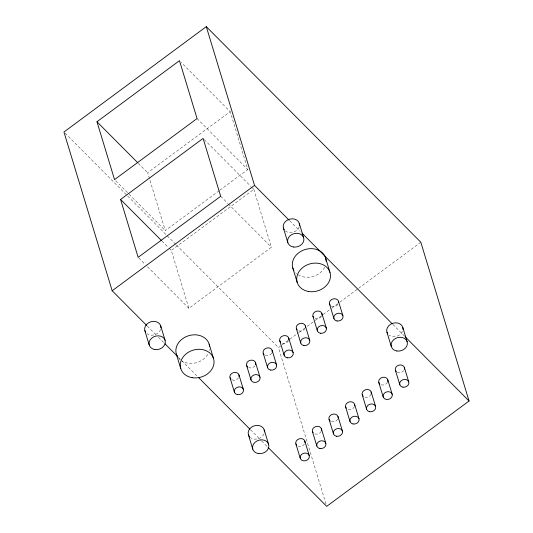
<?xml version="1.0" encoding="UTF-8"?>
<svg xmlns="http://www.w3.org/2000/svg" width="533" height="533" viewBox="0 0 533 533"><rect width="100%" height="100%" fill="white"/><g stroke="black" fill="none" stroke-linecap="round" stroke-linejoin="round"><path stroke-width="0.4" stroke-dasharray="2.67 2" d="M219.17 190.694L165.263 230.589L147.681 172.712L230.203 111.644L181.227 62.428M219.836 190.201L247.785 169.521L230.203 111.644M253.815 189.368L271.404 247.245L188.882 308.321L171.293 250.443L253.815 189.368L251.483 187.023M325.983 503.971L278.473 347.596L289.166 339.681M289.839 339.181L298.527 332.752M299.193 332.259L304.543 328.301M307.215 326.323L314.563 320.886M315.23 320.386L322.585 314.95M323.251 314.457L331.273 308.52M331.939 308.021L339.294 302.584M339.961 302.091L358.003 288.733M358.676 288.24L420.83 242.242M197.063 118.546L247.785 169.521M289.692 220.749L300.246 231.355M392.861 324.424L404.58 336.203M204.266 139.573L250.903 186.443M220.682 196.277L227.678 203.306M228.257 203.892L271.404 247.245M138.353 163.338L147.681 172.712M115.708 180.794L128.533 193.686M129.119 194.265L165.263 230.589M65.113 133.183L175.897 244.507M176.483 245.1L278.473 347.596M161.965 241.069L168.381 247.512M168.961 248.098L171.293 250.443M138.74 257.939L145.156 264.381M147.488 266.727L188.882 308.321M147.341 326.103L156.136 334.937M158.481 337.296L163.758 342.599M178.408 357.323L197.17 376.171M250.51 429.771L261.057 440.378M261.643 440.964L267.506 446.854M209.516 349.421A17.136 14.038 -16.9 0 1 209.309 350.447M207.683 354.412A17.136 14.038 -16.9 0 1 181.84 361.028M180.121 359.775A17.136 14.038 -16.9 0 1 178.648 358.296M324.65 267.273A17.136 14.038 -16.9 0 1 298.28 274.855M296.561 273.596A17.136 14.038 -16.9 0 1 295.788 272.883M238.584 377.764A4.69 3.844 -16.9 0 1 231.768 379.723M255.007 365.745A4.69 3.844 -16.9 0 1 248.625 367.577M271.757 353.212A4.69 3.844 -16.9 0 1 265.214 355.298M288.493 340.667A4.69 3.844 -16.9 0 1 281.804 343.025M305.076 328.395A4.69 3.844 -16.9 0 1 298.387 330.746M321.519 316.382A4.69 3.844 -16.9 0 1 314.443 318.194M337.942 304.363A4.69 3.844 -16.9 0 1 331.033 305.915M304.443 443.942A4.69 3.844 -16.9 0 1 297.9 446.034M321.179 431.404A4.69 3.844 -16.9 0 1 314.49 433.762M337.762 419.131A4.69 3.844 -16.9 0 1 331.073 421.483M354.472 406.586A4.69 3.844 -16.9 0 1 347.13 408.931M371.061 394.307A4.69 3.844 -16.9 0 1 364.539 397.045M387.524 382.301A4.69 3.844 -16.9 0 1 380.302 384.38M403.801 370.548A4.69 3.844 -16.9 0 1 397.152 372.247M263.975 433.882A8.281 6.782 -16.9 0 1 250.59 437.733M402.528 331.339A8.281 6.782 -16.9 0 1 389.143 335.19M160.646 329.387A8.281 6.782 -16.9 0 1 147.081 333.718M299.206 226.845A8.281 6.782 -16.9 0 1 293.17 232.255A8.281 6.782 -16.9 0 1 285.242 230.862"/><path stroke-width="0.8" d="M268.092 447.447L326.709 506.35L469.06 400.996L420.83 242.242L206.291 26.65L63.94 132.004L112.17 290.758L146.755 325.516M96.959 121.744L179.481 60.669L197.063 118.546L114.542 179.621L96.959 121.744L137.767 162.758M120.571 199.475L203.1 138.4L220.682 196.277L138.16 257.352L120.571 199.475L161.386 240.483M112.17 290.758L254.527 185.404L206.291 26.65M254.527 185.404L289.106 220.162M302.004 233.121L392.275 323.831M405.167 336.789L469.06 400.996M164.93 343.772L177.822 356.73M198.336 377.351L249.924 429.185M402.768 327.322L407.165 341.786M404.367 367.477L408.764 381.948M386.931 332.146L391.329 346.617M395.393 370.215L399.79 384.679M387.784 379.756L392.181 394.22A4.69 3.844 -16.9 0 1 386.332 399.444A4.69 3.844 -16.9 0 1 384.54 393.034A4.69 3.844 -16.9 0 1 392.201 394.293M378.803 382.487L383.2 396.958M371.195 392.028L375.592 406.499M325.596 257.965L329.987 272.43M338.508 301.292L342.906 315.763M362.22 394.766L366.611 409.237M329.534 304.03L333.925 318.501M354.605 404.307L359.002 418.771M299.266 223.307L303.663 237.778M321.925 313.571L326.316 328.035M345.631 407.039L350.028 421.51M312.944 316.309L317.342 330.773M283.429 228.137L287.82 242.602M292.81 267.959L297.201 282.423M338.022 416.579L342.419 431.05M305.336 325.843L309.733 340.314M329.041 419.318L333.438 433.789M296.355 328.581L300.752 343.052M321.432 428.858L325.83 443.323M288.746 338.122L293.143 352.593M312.458 431.59L316.855 446.061M279.772 340.86L284.169 355.324M304.849 441.131L309.24 455.602A4.69 3.844 -16.9 0 1 303.397 460.825A4.69 3.844 -16.9 0 1 301.605 454.409A4.69 3.844 -16.9 0 1 309.267 455.675M272.163 350.394L276.554 364.865M295.868 443.869L300.266 458.34M263.182 353.132L267.579 367.603M255.574 362.673L259.971 377.144A4.69 3.844 -16.9 0 1 254.121 382.368A4.69 3.844 -16.9 0 1 252.329 375.952A4.69 3.844 -16.9 0 1 259.991 377.211M246.592 365.411L250.99 379.876M264.215 429.865L268.612 444.335M238.984 374.946L243.381 389.416M248.378 434.688L252.769 449.159M230.009 377.684L234.407 392.155M209.156 344.138L213.546 358.609M176.37 354.132L180.767 368.603M160.706 325.85L165.103 340.321M144.869 330.68L149.267 345.151M177.469 356.637A17.136 14.038 -16.9 0 1 188.396 335.79A17.136 14.038 -16.9 0 1 209.602 346.37M293.91 270.464A17.136 14.038 -16.9 0 1 305.422 249.437A17.136 14.038 -16.9 0 1 326.096 261.203M231.036 379.23A4.69 3.844 -16.9 0 1 233.301 372.66A4.69 3.844 -16.9 0 1 239.031 376.678M247.625 366.951A4.69 3.844 -16.9 0 1 250.05 360.341A4.69 3.844 -16.9 0 1 255.54 364.679M264.002 354.485A4.69 3.844 -16.9 0 1 266.633 348.062A4.69 3.844 -16.9 0 1 272.203 352.126M280.585 342.206A4.69 3.844 -16.9 0 1 283.223 335.783A4.69 3.844 -16.9 0 1 288.793 339.847M297.174 329.934A4.69 3.844 -16.9 0 1 299.812 323.511A4.69 3.844 -16.9 0 1 305.376 327.568M313.764 317.655A4.69 3.844 -16.9 0 1 316.395 311.232A4.69 3.844 -16.9 0 1 321.965 315.296M330.154 305.169A4.69 3.844 -16.9 0 1 332.985 298.96A4.69 3.844 -16.9 0 1 338.608 302.737M296.688 445.222A4.69 3.844 -16.9 0 1 299.16 438.846A4.69 3.844 -16.9 0 1 304.943 442.577M313.084 432.736A4.69 3.844 -16.9 0 1 315.909 426.52A4.69 3.844 -16.9 0 1 321.532 430.304M330.3 421.043A4.69 3.844 -16.9 0 1 332.019 414.408A4.69 3.844 -16.9 0 1 338.122 418.025M346.257 408.185A4.69 3.844 -16.9 0 1 349.082 401.969A4.69 3.844 -16.9 0 1 354.705 405.753M363.246 396.312A4.69 3.844 -16.9 0 1 365.511 389.743A4.69 3.844 -16.9 0 1 371.241 393.754M379.829 384.033A4.69 3.844 -16.9 0 1 382.261 377.417A4.69 3.844 -16.9 0 1 387.751 381.755M396.206 371.561A4.69 3.844 -16.9 0 1 398.844 365.145A4.69 3.844 -16.9 0 1 404.414 369.202M249.817 437.073A8.281 6.782 -16.9 0 1 253.901 425.927A8.281 6.782 -16.9 0 1 264.441 431.923M387.731 333.771A8.281 6.782 -16.9 0 1 393.021 323.205A8.281 6.782 -16.9 0 1 402.995 329.381M145.669 332.299A8.281 6.782 -16.9 0 1 150.966 321.732A8.281 6.782 -16.9 0 1 160.939 327.908M284.229 229.756A8.281 6.782 -16.9 0 1 289.805 219.11A8.281 6.782 -16.9 0 1 299.439 225.859M293.343 246.992A8.281 6.782 -16.9 0 0 303.697 237.905A8.281 6.782 -16.9 0 0 290.185 235.679A8.281 6.782 -16.9 0 0 293.343 246.992M154.79 349.535A8.281 6.782 -16.9 0 0 165.143 340.447A8.281 6.782 -16.9 0 0 151.625 338.222A8.281 6.782 -16.9 0 0 154.79 349.535M396.852 351A8.281 6.782 -16.9 0 0 407.199 341.913A8.281 6.782 -16.9 0 0 393.687 339.688A8.281 6.782 -16.9 0 0 396.852 351M258.292 453.55A8.281 6.782 -16.9 0 0 268.645 444.455A8.281 6.782 -16.9 0 0 255.127 442.237A8.281 6.782 -16.9 0 0 258.292 453.55M402.921 387.171A4.69 3.844 -16.9 0 0 408.784 382.014A4.69 3.844 -16.9 0 0 401.122 380.755A4.69 3.844 -16.9 0 0 402.921 387.171M369.742 411.723A4.69 3.844 -16.9 0 0 375.612 406.572A4.69 3.844 -16.9 0 0 367.95 405.307A4.69 3.844 -16.9 0 0 369.742 411.723M353.159 423.995A4.69 3.844 -16.9 0 0 359.022 418.845A4.69 3.844 -16.9 0 0 351.36 417.586A4.69 3.844 -16.9 0 0 353.159 423.995M336.57 436.274A4.69 3.844 -16.9 0 0 342.439 431.124A4.69 3.844 -16.9 0 0 334.777 429.858A4.69 3.844 -16.9 0 0 336.57 436.274M319.98 448.546A4.69 3.844 -16.9 0 0 325.85 443.396A4.69 3.844 -16.9 0 0 318.188 442.137A4.69 3.844 -16.9 0 0 319.98 448.546M337.056 320.986A4.69 3.844 -16.9 0 0 342.926 315.836A4.69 3.844 -16.9 0 0 335.264 314.57A4.69 3.844 -16.9 0 0 337.056 320.986M320.473 333.258A4.69 3.844 -16.9 0 0 326.336 328.108A4.69 3.844 -16.9 0 0 318.681 326.849A4.69 3.844 -16.9 0 0 320.473 333.258M303.883 345.537A4.69 3.844 -16.9 0 0 309.753 340.387A4.69 3.844 -16.9 0 0 302.091 339.121A4.69 3.844 -16.9 0 0 303.883 345.537M287.294 357.816A4.69 3.844 -16.9 0 0 293.163 352.659A4.69 3.844 -16.9 0 0 285.501 351.4A4.69 3.844 -16.9 0 0 287.294 357.816M270.711 370.089A4.69 3.844 -16.9 0 0 276.58 364.938A4.69 3.844 -16.9 0 0 268.918 363.679A4.69 3.844 -16.9 0 0 270.711 370.089M237.538 394.64A4.69 3.844 -16.9 0 0 243.401 389.49A4.69 3.844 -16.9 0 0 235.739 388.231A4.69 3.844 -16.9 0 0 237.538 394.64M308.634 291.504A17.136 14.038 -16.9 0 0 330.067 272.696A17.136 14.038 -16.9 0 0 302.084 268.086A17.136 14.038 -16.9 0 0 308.634 291.504M192.2 377.684A17.136 14.038 -16.9 0 0 213.626 358.869A17.136 14.038 -16.9 0 0 185.651 354.265A17.136 14.038 -16.9 0 0 192.2 377.684"/></g></svg>
